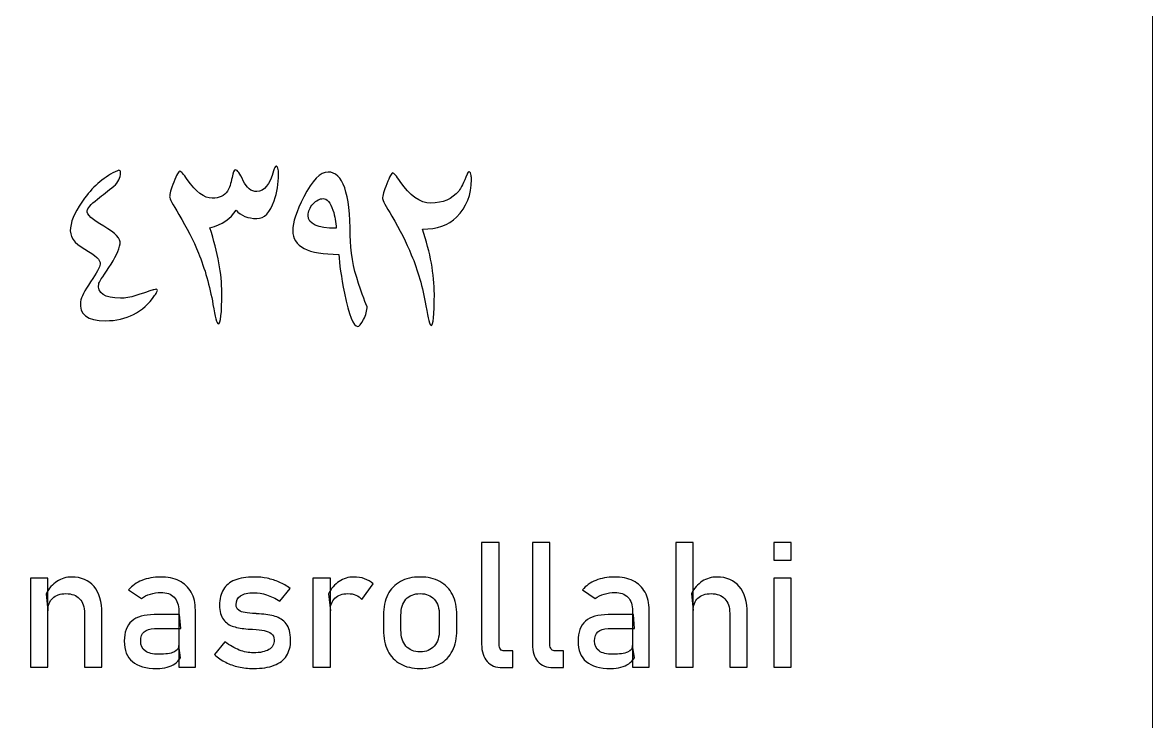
# Model space of a CAD drawing. Header units: millimetres. Extents: x -324 to 397, y -93 to 254.
# Drawn here: x 137 to 243.3, y 6 to 71.8 of the extents above; entities that cross this region are included whole.
import ezdxf

# ---------------------------------------------------------------- set-up
doc = ezdxf.new("R2010")
doc.units = ezdxf.units.MM
doc.header["$MEASUREMENT"] = 0
doc.layers.add('Layer 1', color=7, linetype='Continuous')

msp = doc.modelspace()

# ---------------------------------------------------------------- linework, layer by layer
at = {"layer": 'Layer 1', "color": 250, "lineweight": 18}
msp.add_lwpolyline([(-19.9408, -59.8375), (243.3354, -59.8375), (243.3354, 203.4387), (-19.9408, 203.4387), (-19.9408, -59.8375)], close=True, dxfattribs=at)
at = {"layer": 'Layer 1', "color": 250}
for points, knots in [([(149.3826, 46.0935), (148.2988, 44.5096), (146.7565, 43.7176), (144.7558, 43.7176), (143.0329, 43.7176), (142.2548, 44.3151), (142.4215, 45.51), (142.4771, 45.9268), (142.7897, 46.552), (143.3594, 47.3857), (143.929, 48.2194), (144.2278, 48.7751), (144.2556, 49.053), (144.3111, 49.4143), (143.8318, 49.8797), (142.8175, 50.4494), (141.8032, 51.0191), (141.3516, 51.693), (141.4628, 52.471), (141.5739, 53.3047), (142.0186, 54.2356), (142.7966, 55.2638), (143.6859, 56.4587), (144.7141, 57.3202), (145.8812, 57.8482), (145.9368, 57.876), (145.9785, 57.8898), (146.0062, 57.8898), (146.1174, 57.8898), (146.173, 57.8204), (146.173, 57.6814), (146.173, 57.1812), (145.9646, 56.7505), (145.5477, 56.3893), (145.0197, 55.9724), (144.5057, 55.5695), (144.0055, 55.1804), (143.3663, 54.6525), (143.0467, 54.2912), (143.0467, 54.0967), (142.9912, 53.7354), (143.5122, 53.2422), (144.6099, 52.6169), (145.7075, 51.9917), (146.2147, 51.4429), (146.1313, 50.9705), (146.0479, 50.3869), (145.6936, 49.6366), (145.0684, 48.7196), (144.4431, 47.8025), (144.1305, 47.3023), (144.1305, 47.219), (143.9916, 46.3019), (144.6724, 45.8434), (146.173, 45.8434), (146.6176, 45.8434), (147.1039, 45.9268), (147.6319, 46.0935), (148.6879, 46.4548), (149.2436, 46.6354), (149.2992, 46.6354), (149.4937, 46.691), (149.6049, 46.691), (149.6327, 46.6354), (149.6605, 46.6076), (149.6535, 46.5451), (149.6118, 46.4478), (149.5702, 46.3506), (149.4937, 46.2325), (149.3826, 46.0935)], [0, 0, 0, 0, 0.04347826, 0.04347826, 0.04347826, 0.08695652, 0.08695652, 0.08695652, 0.13043478, 0.13043478, 0.13043478, 0.17391304, 0.17391304, 0.17391304, 0.2173913, 0.2173913, 0.2173913, 0.26086957, 0.26086957, 0.26086957, 0.30434783, 0.30434783, 0.30434783, 0.34782609, 0.34782609, 0.34782609, 0.39130435, 0.39130435, 0.39130435, 0.43478261, 0.43478261, 0.43478261, 0.47826087, 0.47826087, 0.47826087, 0.52173913, 0.52173913, 0.52173913, 0.56521739, 0.56521739, 0.56521739, 0.60869565, 0.60869565, 0.60869565, 0.65217391, 0.65217391, 0.65217391, 0.69565217, 0.69565217, 0.69565217, 0.73913043, 0.73913043, 0.73913043, 0.7826087, 0.7826087, 0.7826087, 0.82608696, 0.82608696, 0.82608696, 0.86956522, 0.86956522, 0.86956522, 0.91304348, 0.91304348, 0.91304348, 0.95652174, 0.95652174, 0.95652174, 1, 1, 1, 1]), ([(161.0539, 57.5147), (161.0539, 56.6532), (160.9149, 55.8196), (160.637, 55.0137), (160.248, 53.9022), (159.7061, 53.3464), (159.0114, 53.3464), (158.1777, 53.3464), (157.5247, 53.6104), (157.0523, 54.1384), (156.5799, 53.3325), (155.7601, 52.7767), (154.593, 52.471), (155.3433, 50.109), (155.7184, 48.0804), (155.7184, 46.3853), (155.7184, 44.4123), (155.6073, 43.4258), (155.385, 43.4258), (155.246, 43.4258), (155.0793, 44.0372), (154.8848, 45.2599), (154.5791, 47.0106), (154.1206, 48.6223), (153.5092, 50.0951), (153.0368, 51.2622), (152.4255, 52.471), (151.6752, 53.7215), (151.0916, 54.6941), (150.7998, 55.2499), (150.7998, 55.3889), (150.7998, 55.639), (150.9318, 56.1044), (151.1958, 56.7852), (151.4598, 57.4661), (151.6474, 57.8065), (151.7585, 57.8065), (151.8697, 57.8065), (152.1059, 57.5425), (152.4671, 57.0145), (153.273, 55.8474), (154.0511, 55.2638), (154.8014, 55.2638), (155.4683, 55.2638), (155.9546, 55.4861), (156.2603, 55.9307), (156.427, 56.2086), (156.566, 56.6394), (156.6771, 57.2229), (156.7605, 57.6953), (156.8717, 57.9315), (157.0106, 57.9315), (157.1773, 57.9315), (157.4205, 57.5911), (157.7401, 56.9103), (158.0596, 56.2295), (158.4834, 55.8891), (159.0114, 55.8891), (159.7061, 55.8891), (160.2341, 56.5421), (160.5953, 57.8482), (160.6787, 58.1261), (160.7621, 58.265), (160.8454, 58.265), (160.9844, 58.265), (161.0539, 58.0149), (161.0539, 57.5147)], [0, 0, 0, 0, 0.04545455, 0.04545455, 0.04545455, 0.09090909, 0.09090909, 0.09090909, 0.13636364, 0.13636364, 0.13636364, 0.18181818, 0.18181818, 0.18181818, 0.22727273, 0.22727273, 0.22727273, 0.27272727, 0.27272727, 0.27272727, 0.31818182, 0.31818182, 0.31818182, 0.36363636, 0.36363636, 0.36363636, 0.40909091, 0.40909091, 0.40909091, 0.45454545, 0.45454545, 0.45454545, 0.5, 0.5, 0.5, 0.54545455, 0.54545455, 0.54545455, 0.59090909, 0.59090909, 0.59090909, 0.63636364, 0.63636364, 0.63636364, 0.68181818, 0.68181818, 0.68181818, 0.72727273, 0.72727273, 0.72727273, 0.77272727, 0.77272727, 0.77272727, 0.81818182, 0.81818182, 0.81818182, 0.86363636, 0.86363636, 0.86363636, 0.90909091, 0.90909091, 0.90909091, 0.95454545, 0.95454545, 0.95454545, 1, 1, 1, 1]), ([(169.3905, 45.0931), (169.3905, 44.6763), (169.2793, 44.2525), (169.057, 43.8218), (168.8347, 43.3911), (168.6541, 43.1757), (168.5151, 43.1757), (168.0983, 43.1757), (167.6815, 44.2178), (167.2646, 46.3019), (166.959, 47.8581), (166.7783, 49.0808), (166.7228, 49.9701), (163.8327, 49.9701), (162.3877, 50.7204), (162.3877, 52.2209), (162.3877, 52.9712), (162.7351, 54.0272), (163.4298, 55.3889), (164.2357, 56.945), (164.9999, 57.7231), (165.7224, 57.7231), (167.1118, 57.7231), (167.8065, 55.7362), (167.8065, 51.7624), (167.8065, 50.2618), (168.0705, 48.7474), (168.5985, 47.219), (169.1265, 45.6906), (169.3905, 44.982), (169.3905, 45.0931)], [0, 0, 0, 0, 0.1, 0.1, 0.1, 0.2, 0.2, 0.2, 0.3, 0.3, 0.3, 0.4, 0.4, 0.4, 0.5, 0.5, 0.5, 0.6, 0.6, 0.6, 0.7, 0.7, 0.7, 0.8, 0.8, 0.8, 0.9, 0.9, 0.9, 1, 1, 1, 1]), ([(179.186, 57.3896), (179.2138, 57.2785), (179.2277, 57.1534), (179.2277, 57.0145), (179.2277, 55.5973), (178.7553, 54.4163), (177.8105, 53.4714), (177.0602, 52.7211), (175.9903, 52.346), (174.6009, 52.346), (175.3512, 50.1229), (175.7263, 48.0804), (175.7263, 46.2186), (175.7263, 44.2456), (175.6291, 43.2591), (175.4346, 43.2591), (175.2956, 43.2591), (175.1289, 43.8843), (174.9344, 45.1348), (174.6287, 46.8855), (174.1702, 48.4834), (173.5588, 49.9284), (173.0864, 51.0955), (172.4751, 52.3043), (171.7248, 53.5548), (171.1412, 54.5274), (170.8494, 55.0832), (170.8494, 55.2221), (170.8494, 55.4722), (170.9814, 55.9377), (171.2454, 56.6185), (171.5094, 57.2993), (171.697, 57.6397), (171.8081, 57.6397), (171.9193, 57.6397), (172.1555, 57.3758), (172.5167, 56.8478), (173.406, 55.4861), (174.3647, 54.8053), (175.3929, 54.8053), (176.5322, 54.8053), (177.4076, 55.1804), (178.0189, 55.9307), (178.2412, 56.2086), (178.5052, 56.7366), (178.8109, 57.5147), (178.8665, 57.6814), (178.9359, 57.7648), (179.0193, 57.7648), (179.1027, 57.737), (179.1582, 57.612), (179.186, 57.3896)], [0, 0, 0, 0, 0.05882353, 0.05882353, 0.05882353, 0.11764706, 0.11764706, 0.11764706, 0.17647059, 0.17647059, 0.17647059, 0.23529412, 0.23529412, 0.23529412, 0.29411765, 0.29411765, 0.29411765, 0.35294118, 0.35294118, 0.35294118, 0.41176471, 0.41176471, 0.41176471, 0.47058824, 0.47058824, 0.47058824, 0.52941176, 0.52941176, 0.52941176, 0.58823529, 0.58823529, 0.58823529, 0.64705882, 0.64705882, 0.64705882, 0.70588235, 0.70588235, 0.70588235, 0.76470588, 0.76470588, 0.76470588, 0.82352941, 0.82352941, 0.82352941, 0.88235294, 0.88235294, 0.88235294, 0.94117647, 0.94117647, 0.94117647, 1, 1, 1, 1]), ([(166.4727, 52.4294), (166.4727, 52.9851), (166.3754, 53.5548), (166.1809, 54.1384), (165.9308, 54.8609), (165.6251, 55.2221), (165.2638, 55.2221), (164.9304, 55.2221), (164.6108, 55.0554), (164.3051, 54.7219), (163.9995, 54.3885), (163.8466, 54.0272), (163.8466, 53.6382), (163.8466, 52.8323), (164.722, 52.4294), (166.4727, 52.4294)], [0, 0, 0, 0, 0.2, 0.2, 0.2, 0.4, 0.4, 0.4, 0.6, 0.6, 0.6, 0.8, 0.8, 0.8, 1, 1, 1, 1]), ([(181.8241, 13.2503), (181.8241, 13.0465), (181.8709, 12.8896), (181.959, 12.7795), (182.0471, 12.6694), (182.171, 12.6143), (182.3334, 12.6143), (182.3334, 12.6143), (183.107, 12.6143), (183.107, 12.6143), (183.107, 12.6143), (183.107, 11.0478), (183.107, 11.0478), (183.107, 11.0478), (182.1407, 11.0478), (182.1407, 11.0478), (181.5157, 11.0478), (181.034, 11.2433), (180.6926, 11.6287), (180.3512, 12.0169), (180.1805, 12.562), (180.1805, 13.2668), (180.1805, 13.2668), (180.1805, 22.8172), (180.1805, 22.8172), (180.1805, 22.8172), (181.8241, 22.8172), (181.8241, 22.8172), (181.8241, 22.8172), (181.8241, 13.2503), (181.8241, 13.2503)], [0, 0, 0, 0, 0.1, 0.1, 0.1, 0.2, 0.2, 0.2, 0.3, 0.3, 0.3, 0.4, 0.4, 0.4, 0.5, 0.5, 0.5, 0.6, 0.6, 0.6, 0.7, 0.7, 0.7, 0.8, 0.8, 0.8, 0.9, 0.9, 0.9, 1, 1, 1, 1]), ([(186.6062, 13.2503), (186.6062, 13.0465), (186.653, 12.8896), (186.7411, 12.7795), (186.8292, 12.6694), (186.9531, 12.6143), (187.1155, 12.6143), (187.1155, 12.6143), (187.8891, 12.6143), (187.8891, 12.6143), (187.8891, 12.6143), (187.8891, 11.0478), (187.8891, 11.0478), (187.8891, 11.0478), (186.9228, 11.0478), (186.9228, 11.0478), (186.2978, 11.0478), (185.8161, 11.2433), (185.4747, 11.6287), (185.1333, 12.0169), (184.9626, 12.562), (184.9626, 13.2668), (184.9626, 13.2668), (184.9626, 22.8172), (184.9626, 22.8172), (184.9626, 22.8172), (186.6062, 22.8172), (186.6062, 22.8172), (186.6062, 22.8172), (186.6062, 13.2503), (186.6062, 13.2503)], [0, 0, 0, 0, 0.1, 0.1, 0.1, 0.2, 0.2, 0.2, 0.3, 0.3, 0.3, 0.4, 0.4, 0.4, 0.5, 0.5, 0.5, 0.6, 0.6, 0.6, 0.7, 0.7, 0.7, 0.8, 0.8, 0.8, 0.9, 0.9, 0.9, 1, 1, 1, 1]), ([(198.4555, 22.8172), (198.4555, 22.8172), (200.0991, 22.8172), (200.0991, 22.8172), (200.0991, 22.8172), (200.0991, 11.0891), (200.0991, 11.0891), (200.0991, 11.0891), (198.4555, 11.0891), (198.4555, 11.0891), (198.4555, 11.0891), (198.4555, 22.8172), (198.4555, 22.8172)], [0, 0, 0, 0, 0.25, 0.25, 0.25, 0.5, 0.5, 0.5, 0.75, 0.75, 0.75, 1, 1, 1, 1]), ([(207.6838, 22.8172), (207.6838, 22.8172), (209.3274, 22.8172), (209.3274, 22.8172), (209.3274, 22.8172), (209.3274, 21.1709), (209.3274, 21.1709), (209.3274, 21.1709), (207.6838, 21.1709), (207.6838, 21.1709), (207.6838, 21.1709), (207.6838, 22.8172), (207.6838, 22.8172)], [0, 0, 0, 0, 0.25, 0.25, 0.25, 0.5, 0.5, 0.5, 0.75, 0.75, 0.75, 1, 1, 1, 1]), ([(137.706, 19.4612), (137.706, 19.4612), (139.3496, 19.4612), (139.3496, 19.4612), (139.3496, 19.4612), (139.3496, 11.0891), (139.3496, 11.0891), (139.3496, 11.0891), (137.706, 11.0891), (137.706, 11.0891), (137.706, 11.0891), (137.706, 19.4612), (137.706, 19.4612)], [0, 0, 0, 0, 0.25, 0.25, 0.25, 0.5, 0.5, 0.5, 0.75, 0.75, 0.75, 1, 1, 1, 1]), ([(142.7854, 16.163), (142.7854, 16.7549), (142.634, 17.212), (142.3257, 17.5341), (142.0201, 17.8562), (141.5906, 18.0186), (141.0372, 18.0186), (140.4976, 18.0186), (140.0847, 17.8755), (139.7901, 17.5891), (139.4983, 17.3056), (139.3496, 16.9036), (139.3496, 16.3888), (139.3496, 16.3888), (139.1816, 18.0021), (139.1816, 18.0021), (139.4404, 18.5059), (139.7763, 18.8968), (140.1948, 19.1722), (140.6105, 19.4447), (141.0703, 19.5824), (141.5768, 19.5824), (142.4853, 19.5824), (143.1874, 19.285), (143.6857, 18.6904), (144.184, 18.0957), (144.4318, 17.256), (144.4318, 16.1713), (144.4318, 16.1713), (144.4318, 11.0891), (144.4318, 11.0891), (144.4318, 11.0891), (142.7854, 11.0891), (142.7854, 11.0891), (142.7854, 11.0891), (142.7854, 16.163), (142.7854, 16.163)], [0, 0, 0, 0, 0.08333333, 0.08333333, 0.08333333, 0.16666667, 0.16666667, 0.16666667, 0.25, 0.25, 0.25, 0.33333333, 0.33333333, 0.33333333, 0.41666667, 0.41666667, 0.41666667, 0.5, 0.5, 0.5, 0.58333333, 0.58333333, 0.58333333, 0.66666667, 0.66666667, 0.66666667, 0.75, 0.75, 0.75, 0.83333333, 0.83333333, 0.83333333, 0.91666667, 0.91666667, 0.91666667, 1, 1, 1, 1]), ([(151.6613, 16.397), (151.6613, 16.9449), (151.5127, 17.3716), (151.2208, 17.6745), (150.9263, 17.9773), (150.5133, 18.1315), (149.9737, 18.1315), (149.6406, 18.1315), (149.313, 18.0792), (148.9936, 17.9773), (148.6742, 17.8755), (148.3907, 17.7323), (148.1429, 17.5506), (148.1429, 17.5506), (146.9426, 18.3738), (146.9426, 18.3738), (147.2592, 18.7537), (147.6776, 19.051), (148.1952, 19.263), (148.7155, 19.475), (149.2909, 19.5824), (149.9269, 19.5824), (150.6207, 19.5824), (151.2126, 19.4612), (151.7081, 19.2162), (152.2037, 18.9712), (152.5809, 18.616), (152.8369, 18.1508), (153.0957, 17.6855), (153.2251, 17.1239), (153.2251, 16.4686), (153.2251, 16.4686), (153.2251, 11.0891), (153.2251, 11.0891), (153.2251, 11.0891), (151.6613, 11.0891), (151.6613, 11.0891), (151.6613, 11.0891), (151.6613, 16.397), (151.6613, 16.397)], [0, 0, 0, 0, 0.07692308, 0.07692308, 0.07692308, 0.15384615, 0.15384615, 0.15384615, 0.23076923, 0.23076923, 0.23076923, 0.30769231, 0.30769231, 0.30769231, 0.38461538, 0.38461538, 0.38461538, 0.46153846, 0.46153846, 0.46153846, 0.53846154, 0.53846154, 0.53846154, 0.61538462, 0.61538462, 0.61538462, 0.69230769, 0.69230769, 0.69230769, 0.76923077, 0.76923077, 0.76923077, 0.84615385, 0.84615385, 0.84615385, 0.92307692, 0.92307692, 0.92307692, 1, 1, 1, 1]), ([(158.6845, 10.968), (158.1889, 10.968), (157.7264, 11.0175), (157.2942, 11.1139), (156.8592, 11.2102), (156.4545, 11.3561), (156.08, 11.5489), (155.7029, 11.7416), (155.356, 11.9839), (155.0394, 12.2757), (155.0394, 12.2757), (155.0394, 12.2757), (155.0394, 12.2757), (155.0394, 12.2757), (156.014, 13.476), (156.014, 13.476), (156.014, 13.476), (156.014, 13.476), (156.014, 13.476), (156.4655, 13.1319), (156.9142, 12.8731), (157.3602, 12.7024), (157.809, 12.529), (158.2495, 12.4436), (158.6845, 12.4436), (159.3342, 12.4436), (159.8242, 12.5455), (160.1491, 12.7465), (160.474, 12.9474), (160.6364, 13.2503), (160.6364, 13.655), (160.6364, 13.922), (160.5483, 14.1258), (160.3693, 14.2579), (160.1932, 14.3928), (159.9729, 14.4837), (159.7086, 14.5305), (159.4443, 14.5745), (159.0754, 14.6158), (158.5964, 14.6543), (158.5523, 14.6543), (158.5055, 14.6543), (158.4587, 14.6571), (158.4092, 14.6598), (158.3651, 14.6654), (158.3211, 14.6709), (158.299, 14.6709), (158.277, 14.6709), (158.2577, 14.6736), (158.2357, 14.6764), (158.2137, 14.6791), (158.1917, 14.6791), (157.6493, 14.7204), (157.1895, 14.8003), (156.8124, 14.9159), (156.4379, 15.0315), (156.1241, 15.249), (155.8736, 15.5656), (155.623, 15.8822), (155.4991, 16.3365), (155.4991, 16.9284), (155.4991, 17.5203), (155.6203, 18.0131), (155.8626, 18.404), (156.1021, 18.7977), (156.4627, 19.0923), (156.9418, 19.2878), (157.4208, 19.4833), (158.021, 19.5824), (158.7395, 19.5824), (159.1773, 19.5824), (159.593, 19.5411), (159.9867, 19.4612), (160.3831, 19.3814), (160.7603, 19.2603), (161.1209, 19.1033), (161.4816, 18.9436), (161.8285, 18.7427), (162.1616, 18.5004), (162.1616, 18.5004), (162.1616, 18.5004), (162.1616, 18.5004), (162.1616, 18.5004), (161.1677, 17.3001), (161.1677, 17.3001), (161.1677, 17.3001), (161.1677, 17.3001), (161.1677, 17.3001), (160.7493, 17.5699), (160.3363, 17.7708), (159.9316, 17.9057), (159.5242, 18.0379), (159.1277, 18.1067), (158.7395, 18.1067), (158.1806, 18.1067), (157.7622, 18.0104), (157.4814, 17.8204), (157.2033, 17.6277), (157.0629, 17.3414), (157.0629, 16.9614), (157.0629, 16.7357), (157.1427, 16.565), (157.3024, 16.4521), (157.4593, 16.3392), (157.6603, 16.2649), (157.9026, 16.2264), (158.1449, 16.1906), (158.489, 16.1575), (158.935, 16.13), (158.9653, 16.1245), (159.0011, 16.1217), (159.0341, 16.1217), (159.0699, 16.1217), (159.1057, 16.119), (159.1442, 16.1135), (159.1607, 16.1135), (159.1773, 16.1135), (159.1938, 16.1135), (159.2075, 16.1135), (159.2241, 16.1107), (159.2406, 16.1052), (159.827, 16.0694), (160.3253, 15.9896), (160.7383, 15.8712), (161.1485, 15.7528), (161.4926, 15.5188), (161.7734, 15.1692), (162.0542, 14.8195), (162.1919, 14.3157), (162.1919, 13.655), (162.1919, 13.052), (162.0625, 12.5537), (161.8065, 12.1573), (161.5477, 11.7636), (161.1595, 11.4663), (160.6391, 11.2653), (160.1216, 11.0671), (159.4691, 10.968), (158.6845, 10.968)], [0, 0, 0, 0, 0.02173913, 0.02173913, 0.02173913, 0.04347826, 0.04347826, 0.04347826, 0.06521739, 0.06521739, 0.06521739, 0.08695652, 0.08695652, 0.08695652, 0.10869565, 0.10869565, 0.10869565, 0.13043478, 0.13043478, 0.13043478, 0.15217391, 0.15217391, 0.15217391, 0.17391304, 0.17391304, 0.17391304, 0.19565217, 0.19565217, 0.19565217, 0.2173913, 0.2173913, 0.2173913, 0.23913043, 0.23913043, 0.23913043, 0.26086957, 0.26086957, 0.26086957, 0.2826087, 0.2826087, 0.2826087, 0.30434783, 0.30434783, 0.30434783, 0.32608696, 0.32608696, 0.32608696, 0.34782609, 0.34782609, 0.34782609, 0.36956522, 0.36956522, 0.36956522, 0.39130435, 0.39130435, 0.39130435, 0.41304348, 0.41304348, 0.41304348, 0.43478261, 0.43478261, 0.43478261, 0.45652174, 0.45652174, 0.45652174, 0.47826087, 0.47826087, 0.47826087, 0.5, 0.5, 0.5, 0.52173913, 0.52173913, 0.52173913, 0.54347826, 0.54347826, 0.54347826, 0.56521739, 0.56521739, 0.56521739, 0.58695652, 0.58695652, 0.58695652, 0.60869565, 0.60869565, 0.60869565, 0.63043478, 0.63043478, 0.63043478, 0.65217391, 0.65217391, 0.65217391, 0.67391304, 0.67391304, 0.67391304, 0.69565217, 0.69565217, 0.69565217, 0.7173913, 0.7173913, 0.7173913, 0.73913043, 0.73913043, 0.73913043, 0.76086957, 0.76086957, 0.76086957, 0.7826087, 0.7826087, 0.7826087, 0.80434783, 0.80434783, 0.80434783, 0.82608696, 0.82608696, 0.82608696, 0.84782609, 0.84782609, 0.84782609, 0.86956522, 0.86956522, 0.86956522, 0.89130435, 0.89130435, 0.89130435, 0.91304348, 0.91304348, 0.91304348, 0.93478261, 0.93478261, 0.93478261, 0.95652174, 0.95652174, 0.95652174, 0.97826087, 0.97826087, 0.97826087, 1, 1, 1, 1]), ([(164.2897, 19.4612), (164.2897, 19.4612), (165.9333, 19.4612), (165.9333, 19.4612), (165.9333, 19.4612), (165.9333, 11.0891), (165.9333, 11.0891), (165.9333, 11.0891), (164.2897, 11.0891), (164.2897, 11.0891), (164.2897, 11.0891), (164.2897, 19.4612), (164.2897, 19.4612)], [0, 0, 0, 0, 0.25, 0.25, 0.25, 0.5, 0.5, 0.5, 0.75, 0.75, 0.75, 1, 1, 1, 1]), ([(168.8956, 17.4763), (168.7497, 17.6552), (168.5652, 17.7901), (168.345, 17.881), (168.1247, 17.9718), (167.8715, 18.0186), (167.5796, 18.0186), (167.0593, 18.0186), (166.6546, 17.8727), (166.3655, 17.5864), (166.0792, 17.2973), (165.9333, 16.8981), (165.9333, 16.3888), (165.9333, 16.3888), (165.7653, 18.0021), (165.7653, 18.0021), (166.0241, 18.5004), (166.3573, 18.8886), (166.7647, 19.1666), (167.1749, 19.4447), (167.6264, 19.5824), (168.1192, 19.5824), (168.5019, 19.5824), (168.8488, 19.5273), (169.1571, 19.4172), (169.4655, 19.3071), (169.7353, 19.1446), (169.9666, 18.9299), (169.9666, 18.9299), (168.8956, 17.4763), (168.8956, 17.4763)], [0, 0, 0, 0, 0.1, 0.1, 0.1, 0.2, 0.2, 0.2, 0.3, 0.3, 0.3, 0.4, 0.4, 0.4, 0.5, 0.5, 0.5, 0.6, 0.6, 0.6, 0.7, 0.7, 0.7, 0.8, 0.8, 0.8, 0.9, 0.9, 0.9, 1, 1, 1, 1]), ([(174.388, 10.968), (173.6612, 10.968), (173.0417, 11.1111), (172.5242, 11.3947), (172.0093, 11.681), (171.6129, 12.0967), (171.3431, 12.6418), (171.0705, 13.1869), (170.9356, 13.8449), (170.9356, 14.613), (170.9356, 14.613), (170.9356, 15.9758), (170.9356, 15.9758), (170.9356, 16.7357), (171.0705, 17.3854), (171.3431, 17.925), (171.6129, 18.4646), (172.0093, 18.8776), (172.5242, 19.1584), (173.0417, 19.442), (173.6612, 19.5824), (174.388, 19.5824), (175.1121, 19.5824), (175.7342, 19.442), (176.2518, 19.1584), (176.7667, 18.8776), (177.1603, 18.4646), (177.4329, 17.925), (177.7027, 17.3854), (177.8404, 16.7357), (177.8404, 15.9758), (177.8404, 15.9758), (177.8404, 14.5883), (177.8404, 14.5883), (177.8404, 13.8257), (177.7027, 13.1732), (177.4329, 12.6336), (177.1603, 12.094), (176.7667, 11.681), (176.2518, 11.3947), (175.7342, 11.1111), (175.1121, 10.968), (174.388, 10.968)], [0, 0, 0, 0, 0.07142857, 0.07142857, 0.07142857, 0.14285714, 0.14285714, 0.14285714, 0.21428571, 0.21428571, 0.21428571, 0.28571429, 0.28571429, 0.28571429, 0.35714286, 0.35714286, 0.35714286, 0.42857143, 0.42857143, 0.42857143, 0.5, 0.5, 0.5, 0.57142857, 0.57142857, 0.57142857, 0.64285714, 0.64285714, 0.64285714, 0.71428571, 0.71428571, 0.71428571, 0.78571429, 0.78571429, 0.78571429, 0.85714286, 0.85714286, 0.85714286, 0.92857143, 0.92857143, 0.92857143, 1, 1, 1, 1]), ([(194.3919, 16.397), (194.3919, 16.9449), (194.2433, 17.3716), (193.9514, 17.6745), (193.6569, 17.9773), (193.2439, 18.1315), (192.7043, 18.1315), (192.3712, 18.1315), (192.0436, 18.0792), (191.7242, 17.9773), (191.4048, 17.8755), (191.1213, 17.7323), (190.8735, 17.5506), (190.8735, 17.5506), (189.6732, 18.3738), (189.6732, 18.3738), (189.9898, 18.7537), (190.4082, 19.051), (190.9258, 19.263), (191.4461, 19.475), (192.0215, 19.5824), (192.6575, 19.5824), (193.3513, 19.5824), (193.9432, 19.4612), (194.4387, 19.2162), (194.9343, 18.9712), (195.3115, 18.616), (195.5675, 18.1508), (195.8263, 17.6855), (195.9557, 17.1239), (195.9557, 16.4686), (195.9557, 16.4686), (195.9557, 11.0891), (195.9557, 11.0891), (195.9557, 11.0891), (194.3919, 11.0891), (194.3919, 11.0891), (194.3919, 11.0891), (194.3919, 16.397), (194.3919, 16.397)], [0, 0, 0, 0, 0.07692308, 0.07692308, 0.07692308, 0.15384615, 0.15384615, 0.15384615, 0.23076923, 0.23076923, 0.23076923, 0.30769231, 0.30769231, 0.30769231, 0.38461538, 0.38461538, 0.38461538, 0.46153846, 0.46153846, 0.46153846, 0.53846154, 0.53846154, 0.53846154, 0.61538462, 0.61538462, 0.61538462, 0.69230769, 0.69230769, 0.69230769, 0.76923077, 0.76923077, 0.76923077, 0.84615385, 0.84615385, 0.84615385, 0.92307692, 0.92307692, 0.92307692, 1, 1, 1, 1]), ([(203.5349, 16.163), (203.5349, 16.7549), (203.3835, 17.212), (203.0752, 17.5341), (202.7696, 17.8562), (202.3401, 18.0186), (201.7867, 18.0186), (201.2471, 18.0186), (200.8342, 17.8782), (200.5396, 17.5974), (200.2478, 17.3193), (200.0991, 16.9229), (200.0991, 16.4136), (200.0991, 16.4136), (199.9311, 18.0269), (199.9311, 18.0269), (200.1899, 18.5197), (200.5258, 18.9024), (200.9443, 19.1749), (201.36, 19.4475), (201.8198, 19.5824), (202.3263, 19.5824), (203.2348, 19.5824), (203.9369, 19.285), (204.4352, 18.6904), (204.9335, 18.0957), (205.1813, 17.256), (205.1813, 16.1713), (205.1813, 16.1713), (205.1813, 11.0891), (205.1813, 11.0891), (205.1813, 11.0891), (203.5349, 11.0891), (203.5349, 11.0891), (203.5349, 11.0891), (203.5349, 16.163), (203.5349, 16.163)], [0, 0, 0, 0, 0.08333333, 0.08333333, 0.08333333, 0.16666667, 0.16666667, 0.16666667, 0.25, 0.25, 0.25, 0.33333333, 0.33333333, 0.33333333, 0.41666667, 0.41666667, 0.41666667, 0.5, 0.5, 0.5, 0.58333333, 0.58333333, 0.58333333, 0.66666667, 0.66666667, 0.66666667, 0.75, 0.75, 0.75, 0.83333333, 0.83333333, 0.83333333, 0.91666667, 0.91666667, 0.91666667, 1, 1, 1, 1]), ([(207.6838, 19.4612), (207.6838, 19.4612), (209.3274, 19.4612), (209.3274, 19.4612), (209.3274, 19.4612), (209.3274, 11.0891), (209.3274, 11.0891), (209.3274, 11.0891), (207.6838, 11.0891), (207.6838, 11.0891), (207.6838, 11.0891), (207.6838, 19.4612), (207.6838, 19.4612)], [0, 0, 0, 0, 0.25, 0.25, 0.25, 0.5, 0.5, 0.5, 0.75, 0.75, 0.75, 1, 1, 1, 1]), ([(174.388, 12.5317), (174.9634, 12.5317), (175.4066, 12.7134), (175.7232, 13.0741), (176.0371, 13.4347), (176.194, 13.9385), (176.194, 14.5883), (176.194, 14.5883), (176.194, 15.9758), (176.194, 15.9758), (176.194, 16.6283), (176.0371, 17.1294), (175.7232, 17.4845), (175.4066, 17.8397), (174.9634, 18.0186), (174.388, 18.0186), (173.8126, 18.0186), (173.3666, 17.8397), (173.0527, 17.4845), (172.7389, 17.1294), (172.582, 16.6283), (172.582, 15.9758), (172.582, 15.9758), (172.582, 14.5883), (172.582, 14.5883), (172.582, 13.9385), (172.7389, 13.4347), (173.0527, 13.0741), (173.3666, 12.7134), (173.8126, 12.5317), (174.388, 12.5317)], [0, 0, 0, 0, 0.1, 0.1, 0.1, 0.2, 0.2, 0.2, 0.3, 0.3, 0.3, 0.4, 0.4, 0.4, 0.5, 0.5, 0.5, 0.6, 0.6, 0.6, 0.7, 0.7, 0.7, 0.8, 0.8, 0.8, 0.9, 0.9, 0.9, 1, 1, 1, 1]), ([(149.6103, 10.968), (148.5779, 10.968), (147.807, 11.1827), (147.2977, 11.6094), (146.7856, 12.0362), (146.5296, 12.6859), (146.5296, 13.5559), (146.5296, 14.3845), (146.7636, 15.0067), (147.2316, 15.4197), (147.6997, 15.8354), (148.4072, 16.0419), (149.3543, 16.0419), (149.3543, 16.0419), (151.7329, 16.0419), (151.7329, 16.0419), (151.7329, 16.0419), (151.8458, 14.7177), (151.8458, 14.7177), (151.8458, 14.7177), (149.3625, 14.7177), (149.3625, 14.7177), (148.9303, 14.7177), (148.6109, 14.6241), (148.3962, 14.4313), (148.1842, 14.2414), (148.0796, 13.9496), (148.0796, 13.5559), (148.0796, 13.1319), (148.22, 12.818), (148.5036, 12.6143), (148.7844, 12.4078), (149.2138, 12.306), (149.7892, 12.306), (150.4169, 12.306), (150.8877, 12.3748), (151.1961, 12.5097), (151.5044, 12.6418), (151.6613, 12.8538), (151.6613, 13.1374), (151.6613, 13.1374), (151.8293, 11.9591), (151.8293, 11.9591), (151.6834, 11.7333), (151.5044, 11.5489), (151.2924, 11.403), (151.0804, 11.2598), (150.8354, 11.1497), (150.5546, 11.0781), (150.2765, 11.0038), (149.9599, 10.968), (149.6103, 10.968)], [0, 0, 0, 0, 0.05882353, 0.05882353, 0.05882353, 0.11764706, 0.11764706, 0.11764706, 0.17647059, 0.17647059, 0.17647059, 0.23529412, 0.23529412, 0.23529412, 0.29411765, 0.29411765, 0.29411765, 0.35294118, 0.35294118, 0.35294118, 0.41176471, 0.41176471, 0.41176471, 0.47058824, 0.47058824, 0.47058824, 0.52941176, 0.52941176, 0.52941176, 0.58823529, 0.58823529, 0.58823529, 0.64705882, 0.64705882, 0.64705882, 0.70588235, 0.70588235, 0.70588235, 0.76470588, 0.76470588, 0.76470588, 0.82352941, 0.82352941, 0.82352941, 0.88235294, 0.88235294, 0.88235294, 0.94117647, 0.94117647, 0.94117647, 1, 1, 1, 1]), ([(192.3409, 10.968), (191.3085, 10.968), (190.5376, 11.1827), (190.0283, 11.6094), (189.5162, 12.0362), (189.2602, 12.6859), (189.2602, 13.5559), (189.2602, 14.3845), (189.4942, 15.0067), (189.9622, 15.4197), (190.4303, 15.8354), (191.1378, 16.0419), (192.0849, 16.0419), (192.0849, 16.0419), (194.4635, 16.0419), (194.4635, 16.0419), (194.4635, 16.0419), (194.5764, 14.7177), (194.5764, 14.7177), (194.5764, 14.7177), (192.0931, 14.7177), (192.0931, 14.7177), (191.6609, 14.7177), (191.3415, 14.6241), (191.1268, 14.4313), (190.9148, 14.2414), (190.8102, 13.9496), (190.8102, 13.5559), (190.8102, 13.1319), (190.9506, 12.818), (191.2342, 12.6143), (191.515, 12.4078), (191.9444, 12.306), (192.5198, 12.306), (193.1475, 12.306), (193.6183, 12.3748), (193.9267, 12.5097), (194.235, 12.6418), (194.3919, 12.8538), (194.3919, 13.1374), (194.3919, 13.1374), (194.5599, 11.9591), (194.5599, 11.9591), (194.414, 11.7333), (194.235, 11.5489), (194.023, 11.403), (193.811, 11.2598), (193.566, 11.1497), (193.2852, 11.0781), (193.0071, 11.0038), (192.6905, 10.968), (192.3409, 10.968)], [0, 0, 0, 0, 0.05882353, 0.05882353, 0.05882353, 0.11764706, 0.11764706, 0.11764706, 0.17647059, 0.17647059, 0.17647059, 0.23529412, 0.23529412, 0.23529412, 0.29411765, 0.29411765, 0.29411765, 0.35294118, 0.35294118, 0.35294118, 0.41176471, 0.41176471, 0.41176471, 0.47058824, 0.47058824, 0.47058824, 0.52941176, 0.52941176, 0.52941176, 0.58823529, 0.58823529, 0.58823529, 0.64705882, 0.64705882, 0.64705882, 0.70588235, 0.70588235, 0.70588235, 0.76470588, 0.76470588, 0.76470588, 0.82352941, 0.82352941, 0.82352941, 0.88235294, 0.88235294, 0.88235294, 0.94117647, 0.94117647, 0.94117647, 1, 1, 1, 1])]:
    msp.add_open_spline(points, degree=3, knots=knots, dxfattribs=at)

doc.saveas('drawing.dxf')
